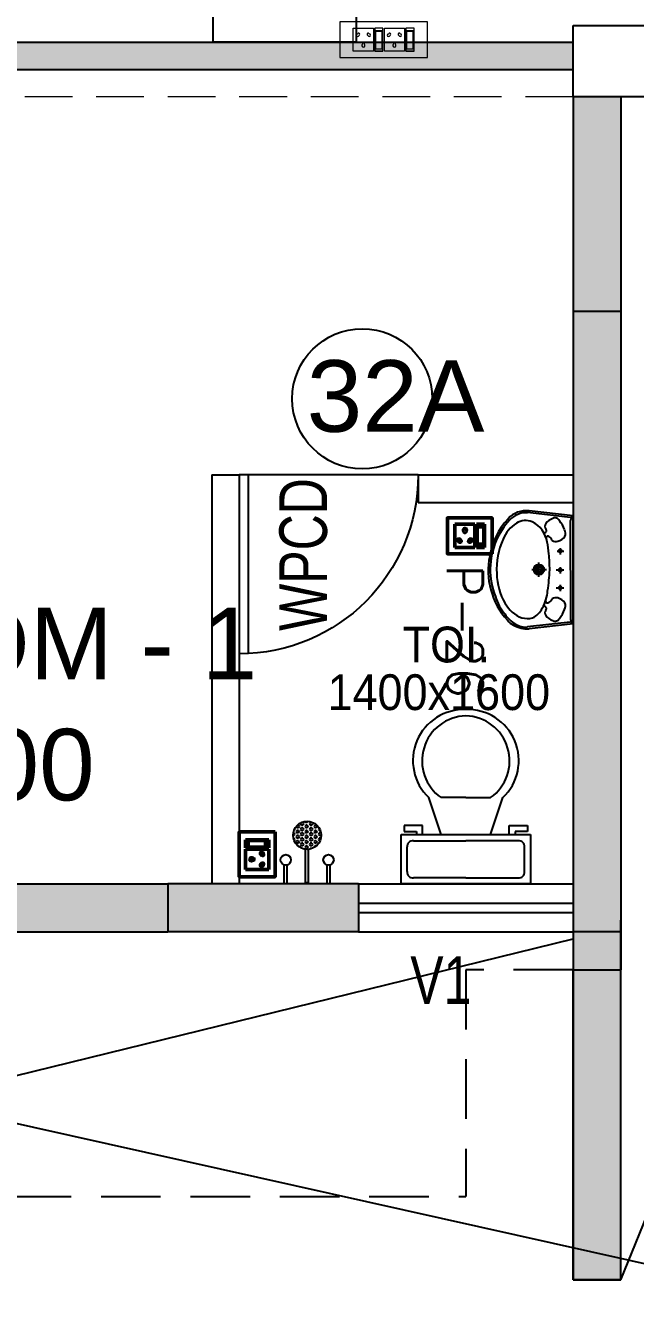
# Model space of a CAD drawing. Extents: x 11369658 to 11598203, y -3946797 to -3787209.
# Drawn here: x 11401545 to 11404104, y -3901166 to -3895836 of the extents above; entities that cross this region are included whole.
import ezdxf

# ---------------------------------------------------------------- set-up
doc = ezdxf.new("R2010")
doc.units = 0
doc.header["$MEASUREMENT"] = 0
for name, pattern in [('CENTER', [0]), ('DASHED', [0.75, 0.5, -0.25]), ('DASHED2', [0.375, 0.25, -0.125]), ('HIDDEN', [0.375, 0.25, -0.125])]:
    doc.linetypes.add(name, pattern=pattern)
doc.layers.get('0').update_dxf_attribs({"linetype": 'CONTINUOUS'})
doc.layers.add('BEAM', color=251, linetype='CONTINUOUS')
doc.layers.add('HS', color=251, linetype='CONTINUOUS')
for name, color, linetype, lineweight in [('ELE-1 NO 6-16A RAW POWER SOCKET', 1, 'CONTINUOUS', 0), ('ELE-2NOS OF 6-16 RAW POWER SOCKET', 1, 'CONTINUOUS', 20), ('ELE-POWER SOCKET TEXT', 7, 'CONTINUOUS', 5)]:
    doc.layers.add(name, color=color, linetype=linetype, lineweight=lineweight)
doc.layers.add('ELE-16A GEYSER SOCKET', color=7, linetype='CONTINUOUS', true_color=0x00a864)
doc.styles.add('ARIAL', font='arial.ttf', dxfattribs={"width": 0.75})
doc.styles.get("Standard").update_dxf_attribs({"font": 'arial.ttf'})

# ---------------------------------------------------------------- blocks, each defined once
blk = doc.blocks.new('6-16A RAW POWER SOCKET 3M')
at = {"layer": 'ELE-1 NO 6-16A RAW POWER SOCKET', "lineweight": 50}
for p, q in [((0, 57.9), (72.3, 57.9)), ((0, 57.9), (72.3, 57.9)), ((0, 32.7), (0, 57.9)), ((0, 57.9), (0, 32.7)), ((7.9, 55.8), (64.4, 55.8)), ((7.9, 34.8), (7.9, 55.8)), ((61.9, 55.8), (61.9, 34.8)), ((64.4, 55.8), (64.4, 34.8)), ((72.3, 57.9), (72.3, 32.7)), ((72.3, 32.7), (0, 32.7)), ((0, 28.5), (0, -34.8)), ((72.3, 28.5), (0, 28.5)), ((64.4, 34.8), (7.9, 34.8)), ((72.3, -34.8), (72.3, 28.5)), ((0, -34.8), (72.3, -34.8))]:
    blk.add_line(p, q, dxfattribs=at)
blk.add_lwpolyline([(92, 82.1), (92, -57.5), (-19.7, -57.5), (-19.7, 82.1)], close=True, dxfattribs=at)
for centre, radius, start, end in [((18.3, -3.1), 4.93, 37.1584, 322.8416), ((23.3, -3.1), 3.14, 251.4031, 108.5969), ((50.3, 14.9), 4.24, 357.49, 264.7311), ((53.2, 11.6), 3.43, 194.9049, 67.3162), ((50.3, -21.2), 4.24, 95.2689, 2.51), ((53.2, -17.8), 3.43, 292.6838, 165.0951)]:
    blk.add_arc(centre, radius, start, end, dxfattribs=at)
blk = doc.blocks.new('6 MODULES RAW POWER')
at = {"layer": 'ELE-2NOS OF 6-16 RAW POWER SOCKET', "color": 1, "ltscale": 300}
for p, q in [((-6.1, 92), (-6.1, 19.7)), ((-6.1, 92), (-6.1, 19.7)), ((19.1, 92), (-6.1, 92)), ((-6.1, 92), (19.1, 92)), ((-4, 84.2), (-4, 27.6)), ((17, 84.2), (-4, 84.2)), ((17, 27.6), (17, 84.2)), ((19.1, 19.7), (19.1, 92)), ((23.3, 92), (86.6, 92)), ((23.3, 19.7), (23.3, 92)), ((86.6, 92), (86.6, 19.7)), ((90.8, 92), (90.8, 19.7)), ((90.8, 92), (90.8, 19.7)), ((116, 92), (90.8, 92)), ((90.8, 92), (116, 92)), ((92.9, 84.2), (92.9, 27.6)), ((113.9, 84.2), (92.9, 84.2)), ((113.9, 27.6), (113.9, 84.2)), ((116, 19.7), (116, 92)), ((120.2, 19.7), (120.2, 92)), ((120.2, 92), (183.6, 92)), ((183.6, 92), (183.6, 19.7)), ((-6.1, 19.7), (19.1, 19.7)), ((-4, 30.1), (17, 30.1)), ((-4, 27.6), (17, 27.6)), ((86.6, 19.7), (23.3, 19.7)), ((90.8, 19.7), (116, 19.7)), ((92.9, 30.1), (113.9, 30.1)), ((92.9, 27.6), (113.9, 27.6)), ((183.6, 19.7), (120.2, 19.7))]:
    blk.add_line(p, q, dxfattribs=at)
blk.add_lwpolyline([(-48.5, 0), (226, 0), (226, 111.7), (-48.5, 111.7)], close=True, dxfattribs=at)
for centre, radius, start, end in [((36.9, 41.8), 4.25, 5.2689, 272.51), ((40.3, 38.8), 3.43, 202.6838, 75.0951), ((55, 73.7), 4.93, 307.1584, 232.8416), ((55, 68.8), 3.14, 161.4031, 18.5969), ((69.7, 38.8), 3.43, 104.9049, 337.3162), ((73, 41.8), 4.25, 267.49, 174.7311), ((133.8, 41.8), 4.25, 5.2689, 272.51), ((137.2, 38.8), 3.43, 202.6838, 75.0951), ((151.9, 73.7), 4.93, 307.1584, 232.8416), ((151.9, 68.8), 3.14, 161.4031, 18.5969), ((166.6, 38.8), 3.43, 104.9049, 337.3162), ((169.9, 41.8), 4.25, 267.49, 174.7311)]:
    blk.add_arc(centre, radius, start, end, dxfattribs=at)
blk = doc.blocks.new('RERERERERERERET')
at = {"layer": 'ELE-16A GEYSER SOCKET', "color": 124, "lineweight": 50}
for p, q in [((-123.5, 157), (-123.5, 72)), ((-26.5, 157), (-123.5, 157)), ((-26.5, 72), (-26.5, 157)), ((-123.5, 72), (-26.5, 72)), ((-123.5, 66.3), (-26.5, 66.3)), ((-123.5, 32.5), (-123.5, 66.3)), ((-113, 63.5), (-37, 63.5)), ((-113, 35.3), (-113, 63.5)), ((-109.6, 35.3), (-109.6, 63.5)), ((-37, 63.5), (-37, 35.3)), ((-26.5, 66.3), (-26.5, 32.5)), ((-26.5, 32.5), (-26.5, 66.3)), ((-26.5, 32.5), (-123.5, 32.5)), ((-26.5, 32.5), (-123.5, 32.5)), ((-37, 35.3), (-113, 35.3))]:
    blk.add_line(p, q, dxfattribs=at)
blk.add_lwpolyline([(-150, 0), (-150, 187.5), (0, 187.5), (0, 0)], close=True, dxfattribs=at)
for centre, radius, start, end in [((-97.9, 134.2), 4.6, 112.6838, 345.0951), ((-93.9, 138.7), 5.7, 275.2689, 182.51), ((-57.7, 114.5), 4.22, 71.4031, 288.5969), ((-51, 114.5), 6.62, 217.1584, 142.8416), ((-97.9, 94.7), 4.6, 14.9049, 247.3162), ((-93.9, 90.2), 5.7, 177.49, 84.7311)]:
    blk.add_arc(centre, radius, start, end, dxfattribs=at)

msp = doc.modelspace()

# ---------------------------------------------------------------- hatches: boundary and pattern name
at = {"ltscale": 500}
for points in [[(11403842.5, -3895906.4), (11400442.5, -3895906.4), (11400442.5, -3896021.4), (11403842.5, -3896021.4)], [(11404042.5, -3896136.4), (11403842.5, -3896136.4), (11403842.5, -3899176.4), (11403842.5, -3899436.4), (11403842.5, -3899636.4), (11403842.5, -3899796.4), (11404042.5, -3899796.4)], [(11402942.5, -3899436.4), (11402142.5, -3899436.4), (11402142.5, -3899636.4), (11402942.5, -3899636.4)], [(11404042.5, -3899636.4), (11403842.5, -3899636.4), (11403842.5, -3901096.4), (11404042.5, -3901096.4)]]:
    msp.add_hatch(color=8, dxfattribs=at).paths.add_polyline_path(points)
at = {"layer": 'HS', "lineweight": -3, "ltscale": 500}
h = msp.add_hatch(color=8, dxfattribs=at)
h.dxf.hatch_style = 1
h.paths.add_polyline_path([(11403842.5, -3896021.4), (11403842.5, -3895906.4), (11400442.5, -3895906.4), (11398112.5, -3895906.4), (11398112.5, -3896021.4)])
h = msp.add_hatch(color=8, dxfattribs=at)
h.dxf.hatch_style = 1
h.paths.add_polyline_path([(11402142.5, -3899636.4), (11402142.5, -3899436.4), (11401242.5, -3899436.4), (11401242.5, -3899636.4)])

# ---------------------------------------------------------------- linework, layer by layer
at = {"color": 8, "linetype": 'DASHED2', "lineweight": 25, "ltscale": 1500}
msp.add_line((11404042.5, -3901096.4), (11408962.5, -3889006.4), dxfattribs=at)
at = {"color": 8, "lineweight": 25}
for p, q in [((11402332.6, -3895906.4), (11402332.6, -3893962.6)), ((11402932.6, -3893962.6), (11402932.6, -3895906.4)), ((11403842.5, -3896136.4), (11403842.5, -3895836.4)), ((11403842.5, -3895836.4), (11404742.5, -3895836.4)), ((11400442.5, -3895906.4), (11403842.5, -3895906.4)), ((11402932.6, -3895906.4), (11402332.6, -3895906.4)), ((11398112.5, -3896021.4), (11403842.5, -3896021.4)), ((11404742.5, -3896136.4), (11403842.5, -3896136.4)), ((11404042.5, -3896136.4), (11403842.5, -3896136.4)), ((11403842.5, -3896136.4), (11403842.5, -3897036.4)), ((11404042.5, -3896136.4), (11404042.5, -3897036.4)), ((11403842.5, -3897036.4), (11403842.5, -3899176.4)), ((11404042.5, -3897036.4), (11403842.5, -3897036.4)), ((11404042.5, -3897036.4), (11404042.5, -3899796.4)), ((11402327.5, -3897721.4), (11402327.5, -3897901.3)), ((11402327.5, -3897721.4), (11402327.5, -3899436.4)), ((11402327.5, -3897721.4), (11402442.5, -3897721.4)), ((11403192.5, -3897721.4), (11402442.5, -3897721.4)), ((11402442.5, -3897721.4), (11402442.5, -3898471.4)), ((11402442.5, -3897721.4), (11402442.5, -3897901.3)), ((11402480, -3897721.4), (11402480, -3898470.4)), ((11403192.5, -3897721.4), (11403842.5, -3897721.4)), ((11403192.5, -3897721.4), (11403192.5, -3897836.4)), ((11402442.5, -3897836.4), (11402442.5, -3899436.4)), ((11403192.5, -3897836.4), (11403842.5, -3897836.4)), ((11403842.5, -3897900.8), (11403651, -3897879.4)), ((11403842.5, -3897892.9), (11403657.8, -3897872.2)), ((11403832.9, -3898330.2), (11403831.7, -3897912.3)), ((11403842.5, -3898345.3), (11403842.5, -3897892.9)), ((11403775.8, -3898040.4), (11403803.1, -3898040.4)), ((11403788.1, -3898028.3), (11403788.1, -3898054.6)), ((11403699.1, -3898148.4), (11403699.1, -3898088.1)), ((11403669.1, -3898118.2), (11403730.5, -3898118.2)), ((11403770.6, -3898119.7), (11403803.1, -3898119.7)), ((11403788.1, -3898107.6), (11403788.1, -3898133.8)), ((11403770.6, -3898194.5), (11403803.1, -3898194.5)), ((11403788.1, -3898182.4), (11403788.1, -3898208.6)), ((11403842.5, -3898337.3), (11403651, -3898358.8)), ((11403842.5, -3898345.3), (11403657.8, -3898366)), ((11403289, -3899229.5), (11403237.3, -3899074.3)), ((11403392.5, -3899074.3), (11403289, -3899074.3)), ((11403392.5, -3899074.3), (11403495.9, -3899074.3)), ((11403495.9, -3899229.5), (11403547.6, -3899074.3)), ((11403211.4, -3899190.7), (11403133.9, -3899190.7)), ((11403133.9, -3899190.7), (11403133.9, -3899216.5)), ((11403211.4, -3899229.5), (11403211.4, -3899190.7)), ((11403573.5, -3899190.7), (11403651.1, -3899190.7)), ((11403573.5, -3899229.5), (11403573.5, -3899190.7)), ((11403651.1, -3899190.7), (11403651.1, -3899216.5)), ((11403842.5, -3899176.4), (11403842.5, -3899436.4)), ((11403120.9, -3899229.5), (11403664, -3899229.5)), ((11403120.9, -3899436.4), (11403120.9, -3899229.5)), ((11403133.9, -3899216.5), (11403185.6, -3899216.5)), ((11403172.6, -3899255.3), (11403392.5, -3899255.3)), ((11403185.6, -3899216.5), (11403185.6, -3899229.5)), ((11403612.3, -3899255.3), (11403392.5, -3899255.3)), ((11403651.1, -3899216.5), (11403599.4, -3899216.5)), ((11403599.4, -3899216.5), (11403599.4, -3899229.5)), ((11403664, -3899229.5), (11403664, -3899436.4)), ((11403146.8, -3899384.6), (11403146.8, -3899281.2)), ((11403638.2, -3899384.6), (11403638.2, -3899281.2)), ((11403392.5, -3899410.5), (11403172.6, -3899410.5)), ((11403392.5, -3899410.5), (11403612.3, -3899410.5)), ((11401242.5, -3899436.4), (11402142.5, -3899436.4)), ((11402942.5, -3899436.4), (11402142.5, -3899436.4)), ((11402142.5, -3899436.4), (11402142.5, -3899636.4)), ((11402942.5, -3899436.4), (11402942.5, -3899636.4)), ((11402942.5, -3899436.4), (11403842.5, -3899436.4)), ((11403392.5, -3899436.4), (11403120.9, -3899436.4)), ((11403664, -3899436.4), (11403392.5, -3899436.4)), ((11403842.5, -3899436.4), (11403842.5, -3899636.4)), ((11401242.5, -3899636.4), (11402142.5, -3899636.4)), ((11402942.5, -3899636.4), (11402142.5, -3899636.4)), ((11402942.5, -3899636.4), (11403842.5, -3899636.4)), ((11403842.5, -3899636.4), (11403842.5, -3899796.4)), ((11398012.5, -3901096.4), (11403842.5, -3899666.4)), ((11398042.5, -3899666.4), (11404762.5, -3901166.4)), ((11403842.5, -3901096.4), (11403842.5, -3899796.4)), ((11403842.5, -3899796.4), (11404042.5, -3899796.4)), ((11404042.5, -3901096.4), (11404042.5, -3899796.4)), ((11404042.5, -3901096.4), (11403842.5, -3901096.4)), ((11403842.5, -3901096.4), (11404042.5, -3901096.4)), ((11403842.5, -3901096.4), (11403912.5, -3901096.4))]:
    msp.add_line(p, q, dxfattribs=at)
at = {"color": 8, "lineweight": 25, "ltscale": 500}
for p, q in [((11402674.6, -3899206.1), (11402671.9, -3899210.8)), ((11402674.2, -3899205.5), (11402674.6, -3899206.1)), ((11402684, -3899211.6), (11402680.8, -3899217)), ((11402680.9, -3899195.3), (11402684, -3899200.7)), ((11402690.2, -3899200.7), (11402684, -3899200.7)), ((11402690.2, -3899211.6), (11402684, -3899211.6)), ((11402690.2, -3899189.9), (11402685.8, -3899189.9)), ((11402690.2, -3899189.9), (11402693.3, -3899195.3)), ((11402693.3, -3899195.3), (11402690.2, -3899200.7)), ((11402690.2, -3899211.6), (11402693.3, -3899217)), ((11402702.7, -3899179.1), (11402699.6, -3899184.5)), ((11402699.6, -3899184.5), (11402702.7, -3899189.9)), ((11402702.7, -3899200.7), (11402699.6, -3899206.1)), ((11402699.6, -3899206.1), (11402702.7, -3899211.6)), ((11402709, -3899179.1), (11402702.7, -3899179.1)), ((11402709, -3899189.9), (11402702.7, -3899189.9)), ((11402709, -3899200.7), (11402702.7, -3899200.7)), ((11402709, -3899211.6), (11402702.7, -3899211.6)), ((11402709, -3899179.1), (11402712.1, -3899184.5)), ((11402712.1, -3899184.5), (11402709, -3899189.9)), ((11402709, -3899200.7), (11402712.1, -3899206.1)), ((11402712.1, -3899206.1), (11402709, -3899211.6)), ((11402721.5, -3899189.9), (11402718.3, -3899195.3)), ((11402718.3, -3899195.3), (11402721.5, -3899200.7)), ((11402721.5, -3899211.6), (11402718.3, -3899217)), ((11402718.5, -3899173.9), (11402721.5, -3899179.1)), ((11402727.7, -3899179.1), (11402721.5, -3899179.1)), ((11402727.7, -3899189.9), (11402721.5, -3899189.9)), ((11402727.7, -3899200.7), (11402721.5, -3899200.7)), ((11402727.7, -3899211.6), (11402721.5, -3899211.6)), ((11402730.8, -3899173.7), (11402727.7, -3899179.1)), ((11402727.7, -3899189.9), (11402730.8, -3899195.3)), ((11402730.8, -3899195.3), (11402727.7, -3899200.7)), ((11402727.7, -3899211.6), (11402730.8, -3899217)), ((11402730.7, -3899173.4), (11402730.8, -3899173.7)), ((11402740.2, -3899179.1), (11402737.1, -3899184.5)), ((11402737.1, -3899184.5), (11402740.2, -3899189.9)), ((11402740.2, -3899200.7), (11402737.1, -3899206.1)), ((11402737.1, -3899206.1), (11402740.2, -3899211.6)), ((11402746.5, -3899179.1), (11402740.2, -3899179.1)), ((11402746.5, -3899189.9), (11402740.2, -3899189.9)), ((11402746.5, -3899200.7), (11402740.2, -3899200.7)), ((11402746.5, -3899211.6), (11402740.2, -3899211.6)), ((11402746.5, -3899179.1), (11402749.6, -3899184.5)), ((11402749.6, -3899184.5), (11402746.5, -3899189.9)), ((11402746.5, -3899200.7), (11402749.6, -3899206.1)), ((11402749.6, -3899206.1), (11402746.5, -3899211.6)), ((11402759, -3899189.9), (11402755.8, -3899195.3)), ((11402755.8, -3899195.3), (11402759, -3899200.7)), ((11402759, -3899211.6), (11402755.8, -3899217)), ((11402765.2, -3899189.9), (11402759, -3899189.9)), ((11402765.2, -3899200.7), (11402759, -3899200.7)), ((11402765.2, -3899211.6), (11402759, -3899211.6)), ((11402765.2, -3899189.9), (11402768.3, -3899195.3)), ((11402768.3, -3899195.3), (11402765.2, -3899200.7)), ((11402765.2, -3899211.6), (11402768.3, -3899217)), ((11402777.2, -3899201.5), (11402774.6, -3899206.1)), ((11402774.6, -3899206.1), (11402777.7, -3899211.6)), ((11402782.1, -3899211.6), (11402777.7, -3899211.6)), ((11402671.5, -3899233.2), (11402667.8, -3899233.2)), ((11402671.5, -3899222.4), (11402668.7, -3899222.4)), ((11402671.5, -3899244), (11402669, -3899244)), ((11402671.5, -3899222.4), (11402674.6, -3899227.8)), ((11402674.6, -3899227.8), (11402671.5, -3899233.2)), ((11402671.5, -3899244), (11402674.6, -3899249.4)), ((11402674.6, -3899249.4), (11402672, -3899254)), ((11402680.8, -3899217), (11402684, -3899222.4)), ((11402684, -3899233.2), (11402680.8, -3899238.6)), ((11402680.8, -3899238.6), (11402684, -3899244)), ((11402684, -3899254.9), (11402680.8, -3899260.3)), ((11402680.8, -3899260.3), (11402684, -3899265.7)), ((11402690.2, -3899222.4), (11402684, -3899222.4)), ((11402690.2, -3899233.2), (11402684, -3899233.2)), ((11402690.2, -3899244), (11402684, -3899244)), ((11402690.2, -3899254.9), (11402684, -3899254.9)), ((11402690.2, -3899265.7), (11402684, -3899265.7)), ((11402693.3, -3899217), (11402690.2, -3899222.4)), ((11402690.2, -3899233.2), (11402693.3, -3899238.6)), ((11402693.3, -3899238.6), (11402690.2, -3899244)), ((11402690.2, -3899254.9), (11402693.3, -3899260.3)), ((11402693.3, -3899260.3), (11402690.2, -3899265.7)), ((11402702.7, -3899222.4), (11402699.6, -3899227.8)), ((11402699.6, -3899227.8), (11402702.7, -3899233.2)), ((11402702.7, -3899244), (11402699.6, -3899249.4)), ((11402699.6, -3899249.4), (11402702.7, -3899254.9)), ((11402702.7, -3899265.7), (11402699.6, -3899271.1)), ((11402709, -3899222.4), (11402702.7, -3899222.4)), ((11402709, -3899233.2), (11402702.7, -3899233.2)), ((11402709, -3899244), (11402702.7, -3899244)), ((11402709, -3899254.9), (11402702.7, -3899254.9)), ((11402709, -3899265.7), (11402702.7, -3899265.7)), ((11402709, -3899222.4), (11402712.1, -3899227.8)), ((11402712.1, -3899227.8), (11402709, -3899233.2)), ((11402709, -3899244), (11402712.1, -3899249.4)), ((11402712.1, -3899249.4), (11402709, -3899254.9)), ((11402709, -3899265.7), (11402712.1, -3899271.1)), ((11402718.3, -3899217), (11402721.5, -3899222.4)), ((11402721.5, -3899233.2), (11402718.3, -3899238.6)), ((11402718.3, -3899238.6), (11402721.5, -3899244)), ((11402721.5, -3899254.9), (11402718.3, -3899260.3)), ((11402718.3, -3899260.3), (11402721.5, -3899265.7)), ((11402727.7, -3899222.4), (11402721.5, -3899222.4)), ((11402727.7, -3899233.2), (11402721.5, -3899233.2)), ((11402727.7, -3899244), (11402721.5, -3899244)), ((11402727.7, -3899254.9), (11402721.5, -3899254.9)), ((11402727.7, -3899265.7), (11402721.5, -3899265.7)), ((11402730.8, -3899217), (11402727.7, -3899222.4)), ((11402727.7, -3899233.2), (11402730.8, -3899238.6)), ((11402730.8, -3899238.6), (11402727.7, -3899244)), ((11402727.7, -3899254.9), (11402730.8, -3899260.3)), ((11402730.8, -3899260.3), (11402727.7, -3899265.7)), ((11402740.2, -3899222.4), (11402737.1, -3899227.8)), ((11402737.1, -3899227.8), (11402740.2, -3899233.2)), ((11402740.2, -3899244), (11402737.1, -3899249.4)), ((11402737.1, -3899249.4), (11402740.2, -3899254.9)), ((11402740.2, -3899265.7), (11402737.1, -3899271.1)), ((11402746.5, -3899222.4), (11402740.2, -3899222.4)), ((11402746.5, -3899233.2), (11402740.2, -3899233.2)), ((11402746.5, -3899244), (11402740.2, -3899244)), ((11402746.5, -3899254.9), (11402740.2, -3899254.9)), ((11402746.5, -3899265.7), (11402740.2, -3899265.7)), ((11402746.5, -3899222.4), (11402749.6, -3899227.8)), ((11402749.6, -3899227.8), (11402746.5, -3899233.2)), ((11402746.5, -3899244), (11402749.6, -3899249.4)), ((11402749.6, -3899249.4), (11402746.5, -3899254.9)), ((11402746.5, -3899265.7), (11402749.6, -3899271.1)), ((11402755.8, -3899217), (11402759, -3899222.4)), ((11402759, -3899233.2), (11402755.8, -3899238.6)), ((11402755.8, -3899238.6), (11402759, -3899244)), ((11402759, -3899254.9), (11402755.8, -3899260.3)), ((11402755.8, -3899260.3), (11402759, -3899265.7)), ((11402765.2, -3899222.4), (11402759, -3899222.4)), ((11402765.2, -3899233.2), (11402759, -3899233.2)), ((11402765.2, -3899244), (11402759, -3899244)), ((11402765.2, -3899254.9), (11402759, -3899254.9)), ((11402765.2, -3899265.7), (11402759, -3899265.7)), ((11402768.3, -3899217), (11402765.2, -3899222.4)), ((11402765.2, -3899233.2), (11402768.3, -3899238.6)), ((11402768.3, -3899238.6), (11402765.2, -3899244)), ((11402765.2, -3899254.9), (11402768.3, -3899260.3)), ((11402768.3, -3899260.3), (11402765.2, -3899265.7)), ((11402777.7, -3899222.4), (11402774.6, -3899227.8)), ((11402774.6, -3899227.8), (11402777.7, -3899233.2)), ((11402777.7, -3899244), (11402774.6, -3899249.4)), ((11402774.6, -3899249.4), (11402777.7, -3899254.9)), ((11402784, -3899222.4), (11402777.7, -3899222.4)), ((11402784, -3899233.2), (11402777.7, -3899233.2)), ((11402784, -3899244), (11402777.7, -3899244)), ((11402781.4, -3899254.9), (11402777.7, -3899254.9)), ((11402784, -3899222.4), (11402785.4, -3899224.9)), ((11402785.8, -3899230), (11402784, -3899233.2)), ((11402784, -3899244), (11402784.5, -3899245)), ((11402690.2, -3899276.5), (11402687.7, -3899276.5)), ((11402690.2, -3899276.5), (11402692.3, -3899280.2)), ((11402699.6, -3899271.1), (11402702.7, -3899276.5)), ((11402709, -3899276.5), (11402702.7, -3899276.5)), ((11402709, -3899287.3), (11402705.5, -3899287.3)), ((11402712.1, -3899271.1), (11402709, -3899276.5)), ((11402709, -3899287.3), (11402709.8, -3899288.8)), ((11402721.5, -3899276.5), (11402718.3, -3899281.9)), ((11402718.3, -3899281.9), (11402721.5, -3899287.3)), ((11402720.7, -3899431.6), (11402720.7, -3899291)), ((11402727.7, -3899276.5), (11402721.5, -3899276.5)), ((11402727.7, -3899287.3), (11402721.5, -3899287.3)), ((11402727.7, -3899276.5), (11402730.8, -3899281.9)), ((11402730.8, -3899281.9), (11402727.7, -3899287.3)), ((11402733.1, -3899431.6), (11402733.1, -3899291)), ((11402737.1, -3899271.1), (11402740.2, -3899276.5)), ((11402740.2, -3899287.3), (11402738.6, -3899290.2)), ((11402746.5, -3899276.5), (11402740.2, -3899276.5)), ((11402746.5, -3899287.3), (11402740.2, -3899287.3)), ((11402749.6, -3899271.1), (11402746.5, -3899276.5)), ((11402746.5, -3899287.3), (11402746.8, -3899287.9)), ((11402759, -3899276.5), (11402755.8, -3899281.9)), ((11402755.8, -3899281.9), (11402756.6, -3899283.3)), ((11402765.2, -3899276.5), (11402759, -3899276.5)), ((11402765.2, -3899276.5), (11402765.5, -3899277)), ((11402630.5, -3899431.6), (11402630.5, -3899356.2)), ((11402642.9, -3899431.6), (11402642.9, -3899356.5)), ((11402810.8, -3899431.6), (11402810.8, -3899356.5)), ((11402823.2, -3899431.6), (11402823.2, -3899356.2)), ((11402733.1, -3899431.6), (11402720.7, -3899431.6)), ((11404042.5, -3899636.4), (11403842.5, -3899636.4)), ((11403842.5, -3899636.4), (11403842.5, -3901096.4)), ((11404042.5, -3901096.4), (11404042.5, -3899588.1)), ((11404042.5, -3901096.4), (11404042.5, -3899636.4)), ((11403842.5, -3901096.4), (11404042.5, -3901096.4))]:
    msp.add_line(p, q, dxfattribs=at)
at = {"color": 8, "lineweight": 25, "ltscale": 2}
for p, q in [((11402942.5, -3899516.4), (11403842.5, -3899516.4)), ((11402942.5, -3899556.4), (11403842.5, -3899556.4))]:
    msp.add_line(p, q, dxfattribs=at)
at = {"color": 8, "linetype": 'DASHED', "lineweight": 25, "ltscale": 500}
for p, q in [((11403392.5, -3899796.4), (11403392.5, -3900746.4)), ((11403842.5, -3899796.4), (11403392.5, -3899796.4)), ((11398112.5, -3900746.4), (11403392.5, -3900746.4))]:
    msp.add_line(p, q, dxfattribs=at)
at = {"color": 8, "lineweight": -3, "ltscale": 500}
for centre, radius in [((11402958.1, -3897401.9), 293.8), ((11402726.9, -3899232.3), 59), ((11402637.3, -3899335.3), 21.9), ((11402816.5, -3899335.3), 21.9)]:
    msp.add_circle(centre, radius, dxfattribs=at)
at = {"color": 8, "extrusion": (0, 0, -1)}
msp.add_ellipse((11402442.5, -3897721.4), major_axis=(-743, 102), ratio=1, start_param=3.005233, end_param=4.576029, dxfattribs=at)
at = {"color": 8}
for centre, major_axis, start_param, end_param in [((11403644.6, -3897970.7), (0.8, 99.5), -0.125159, 0.856112), ((11403646.5, -3897973.7), (-0.5, 94.4), -0.054017, 0.833757), ((11403782.7, -3898107.7), (-1.4, 293.9), 0.804856, 1.40941), ((11403775, -3898101.1), (11, 275.1), 0.846734, 1.221107), ((11403678.4, -3898042.2), (2.9, 139.6), 0.576882, 1.213105), ((11403642.7, -3897983.5), (0.1, 70.9), -0.40399, 0.566938), ((11403624.3, -3898017.8), (-1, 109.8), -1.440137, -0.445266), ((11403742, -3897936.7), (0, 17.9), 0.882648, 2.262708), ((11403774.8, -3897957.9), (3.4, 56.8), 0.379746, 1.01998), ((11403766.5, -3897922.3), (-0.6, 20.7), -1.132171, 0.450845), ((11403687.5, -3897993), (2.7, 126.1), -1.207179, -0.861336), ((11403864.8, -3897917.9), (-1.1, 33.5), 0.694157, 1.369781), ((11403721.8, -3897956.2), (-5.47, 5.47), 2.097053, 3.541808), ((11403722, -3897954), (-6.08, 6.08), 3.296798, 4.694232), ((11403736, -3897985.3), (0.96, 7.33), -0.597665, 1.503396), ((11403728.2, -3898003.4), (2.2, 26.7), -1.201141, -0.409766), ((11403767.7, -3897950.9), (1.8, 49.2), 3.400756, 4.136141), ((11403776.3, -3897966.8), (0, 34), 4.338853, 5.20169), ((11403797.3, -3898118.7), (0.6, 302.7), 1.157347, 1.954171), ((11403819.2, -3898114.4), (3.6, 297.5), 1.153879, 1.650158), ((11403445.2, -3898073.4), (-2.8, 296.4), -1.506456, -1.338998), ((11403769.8, -3897968.2), (-0.3, 31.9), 2.60946, 3.411534), ((11403788.1, -3898040.4), (0.66, 6.4), 1.676337, 7.959522), ((11403759.8, -3898122.9), (-0.1, 274.2), 1.345964, 1.864545), ((11403012.1, -3898122.3), (1.9, 732.1), -1.563964, -1.471373), ((11403769.8, -3898132.2), (-4.3, 247.5), 1.562587, 2.09557), ((11403699.1, -3898118.2), (-2, 21.5), 1.478237, 7.761422), ((11403699.1, -3898118.2), (-0.1, 15.5), 1.557902, 7.841087), ((11403699.1, -3898118.2), (-2.5, 10.6), 1.34154, 7.624725), ((11402944.2, -3898084.5), (-32.8, 800.1), 4.518223, 4.628131), ((11403788.1, -3898119.7), (-2.72, 5.82), 1.146023, 7.429208), ((11403788.1, -3898194.5), (0.66, 6.4), 1.676337, 7.959522), ((11403776.2, -3898134.5), (1.1, 287), 1.813318, 2.32714), ((11403707.8, -3898172.9), (-9.9, 200), 1.817791, 2.231365), ((11403569.2, -3898195), (2.6, 166.8), 4.196959, 4.657407), ((11403735.7, -3898249.4), (-0.05, 8.55), 1.445384, 3.786765), ((11403728.2, -3898232.6), (-3.5, 26.6), 3.50299, 4.294365), ((11403769.8, -3898267.8), (-0.3, 31.9), -0.288141, 0.513933), ((11403767.7, -3898285.2), (1.4, 49.2), -0.930894, -0.195509), ((11403660.5, -3898238.5), (1, 123.1), 2.13457, 2.647227), ((11403669.2, -3898201.1), (-0.6, 126), 2.051585, 2.800281), ((11403639.7, -3898247.3), (-0.6, 80.1), 3.547154, 4.292207), ((11403721, -3898280.6), (6.17, 6.17), 5.925575, 7.59792), ((11403742, -3898299.4), (0.2, 17.9), 0.892603, 2.272663), ((11403722, -3898282), (6.08, 6.08), 4.730546, 6.12798), ((11403687.5, -3898243), (9.9, 125.7), 4.103572, 4.449415), ((11403776.3, -3898269.3), (0.1, 34), 4.22603, 5.088867), ((11403645, -3898259.3), (2.6, 106), 2.334166, 2.966186), ((11403644, -3898281), (-0.3, 78.1), 2.557679, 3.226996), ((11403651.1, -3898228.3), (0.7, 94.7), 2.897376, 3.369822), ((11403774.8, -3898278.1), (-0.4, 56.9), 2.173486, 2.81372), ((11403766.5, -3898313.8), (-0.7, 20.7), 2.625882, 4.208898), ((11403857, -3898325.4), (0.1, 24.7), 1.769519, 2.513612), ((11403647.6, -3898283.4), (0.3, 83.2), 2.85234, 3.266974), ((11403384.6, -3898919), (-11.3, 213.8), -0.08918, 2.329727), ((11403398, -3898919.9), (100.1, 160.3), 0.587295, 3.085012), ((11403400.3, -3898919), (-151.4, 151.4), 3.115442, 5.534349), ((11403386.9, -3898919.9), (65.4, 177.3), 4.109321, 6.607038), ((11403169.4, -3899278), (-16.2, 16.2), -0.927295, 0.927295), ((11403615.5, -3899278), (16.2, 16.2), 5.35589, 7.21048), ((11403169.4, -3899387.9), (-16.2, 16.2), 0.643501, 2.498091), ((11403615.5, -3899387.9), (-16.2, 16.2), 2.214297, 4.068888)]:
    msp.add_ellipse(centre, major_axis=major_axis, ratio=1, start_param=start_param, end_param=end_param, dxfattribs=at)
at = {"layer": 'BEAM', "color": 8, "linetype": 'HIDDEN', "lineweight": 18, "ltscale": 800}
for p, q in [((11403842.5, -3896021.4), (11398112.5, -3896021.4)), ((11403842.5, -3896136.4), (11398112.5, -3896136.4))]:
    msp.add_line(p, q, dxfattribs=at)

# ---------------------------------------------------------------- block references
at = {"layer": 'ELE-1 NO 6-16A RAW POWER SOCKET', "linetype": 'ByBlock', "xscale": 1.343246120226769, "yscale": 1.343246120226769, "zscale": 1.343246120226769, "rotation": 269.9999999999999}
msp.add_blockref('6-16A RAW POWER SOCKET 3M', (11403392.6, -3897927.8), dxfattribs=at)
at = {"layer": 'ELE-16A GEYSER SOCKET', "color": 0, "ltscale": 500, "rotation": 180}
msp.add_blockref('RERERERERERERET', (11402442.5, -3899218.2), dxfattribs=at)
at = {"layer": 'ELE-2NOS OF 6-16 RAW POWER SOCKET', "xscale": 1.34228755900615, "yscale": 1.34228755900615, "zscale": 1.34228755900615, "rotation": 179.9999999711912}
msp.add_blockref('6 MODULES RAW POWER', (11403166.9, -3895821.4), dxfattribs=at)

# ---------------------------------------------------------------- texts
at = {"color": 8, "lineweight": 20}
for s, p in [('32A', (11402725, -3897540.2)), ('H.O.D. ROOM - 1', (11399211.8, -3898577.6)), ('5740 X 3300', (11399459.2, -3899085.8))]:
    msp.add_text(s, height=300, dxfattribs=at).set_placement(p)
at = {"color": 8, "lineweight": 20, "style": 'ARIAL', "width": 0.75}
msp.add_text('WPCD', height=200, rotation=90, dxfattribs=at).set_placement((11402810.2, -3898375))
at = {"color": 8, "lineweight": 20, "width": 0.9}
for s, p in [('TOI.', (11403127, -3898507.2)), ('1400x1600', (11402812.5, -3898707.1))]:
    msp.add_text(s, height=150, dxfattribs=at).set_placement(p)
at = {"color": 8, "lineweight": 20, "style": 'ARIAL', "width": 0.75}
msp.add_text('V1', height=200, dxfattribs=at).set_placement((11403159.5, -3899939.4))
at = {"layer": 'ELE-POWER SOCKET TEXT', "color": 0, "linetype": 'CENTER', "ltscale": 500, "insert": (11403463.3, -3898097), "char_height": 150, "width": 3324.973, "attachment_point": 1, "rotation": 270}
msp.add_mtext('{\\Fromans.shx|c228;P-26\\P}', dxfattribs=at)

doc.saveas('drawing.dxf')
